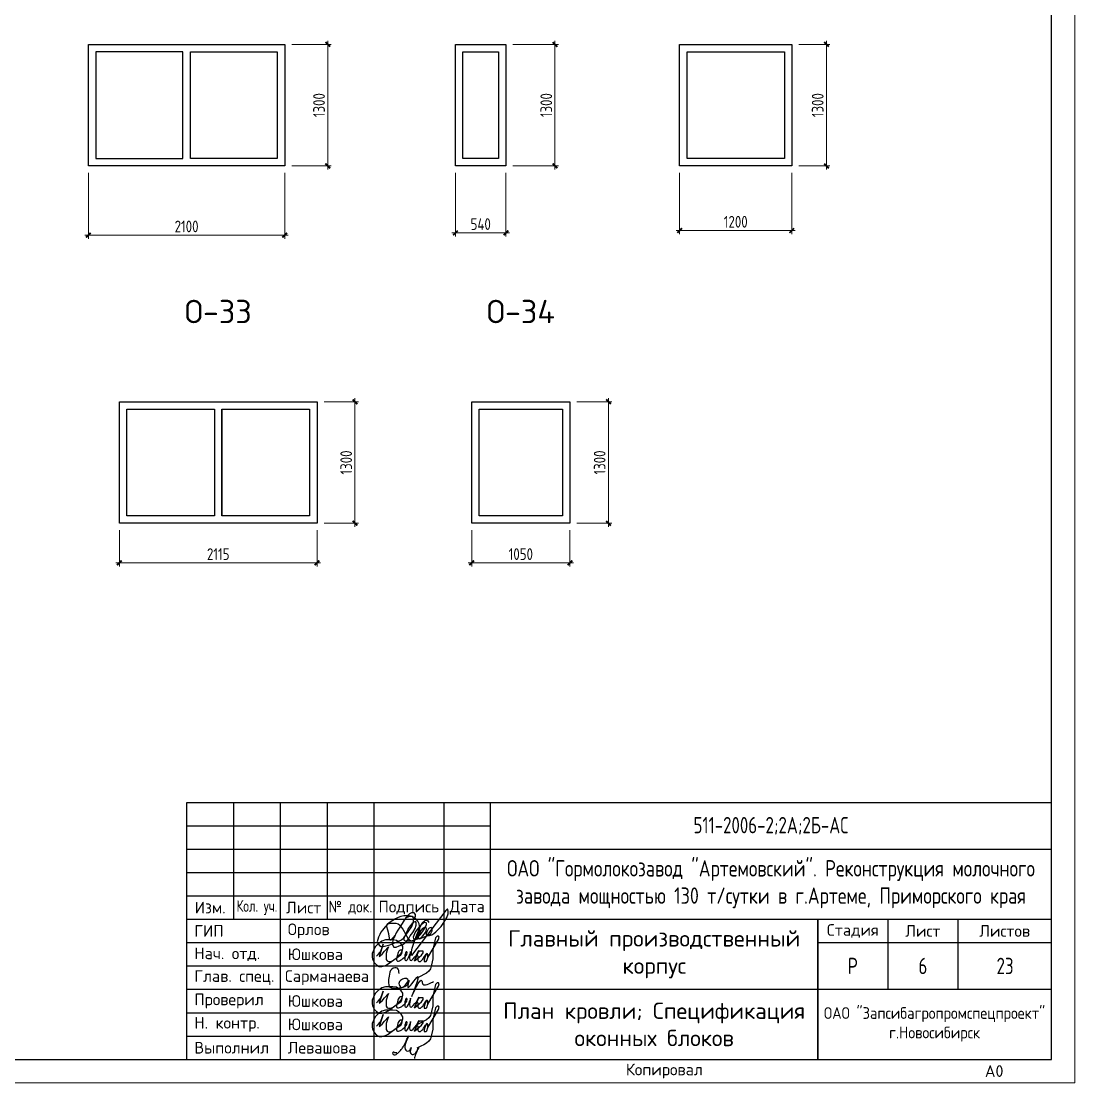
# Model space of a CAD drawing. Extents: x -965262 to 1142518, y -357520 to 71675.
# Drawn here: x -378207 to -355662, y -240088 to -217369 of the extents above; entities that cross this region are included whole.
import ezdxf

# ---------------------------------------------------------------- set-up
doc = ezdxf.new("R2010")
doc.units = 0
doc.header["$LTSCALE"] = 10
doc.layers.get('0').update_dxf_attribs({"linetype": 'CONTINUOUS', "lineweight": 30})
doc.layers.get('Defpoints').update_dxf_attribs({"linetype": 'CONTINUOUS'})
doc.layers.add('Ростверк', color=155, linetype='CONTINUOUS', lineweight=40)
doc.layers.add('светиль', color=40, linetype='CONTINUOUS', lineweight=30)
doc.styles.add('GOST 2.304', font='isocpeur.ttf', dxfattribs={"width": 0.75, "height": 250})
doc.styles.add('ГОСТ 2м', font='isocpeur.ttf', dxfattribs={"width": 0.8, "height": 250})
doc.dimstyles.new('Копия ГОСТ 2м', dxfattribs={"dimtxt": 250, "dimasz": 100, "dimexe": 75, "dimexo": 150, "dimgap": 62.5, "dimtad": 1, "dimdec": 0, "dimlfac": 0.5, "dimtxsty": 'ГОСТ 2м', "dimblk": 'ARCHTICK', "dimcen": 150, "dimdle": 75, "dimclrd": 256, "dimclre": 256, "dimclrt": 256, "dimadec": 0, "dimazin": 0, "dimtfac": 1, "dimtdec": 0, "dimtmove": 0, "dimatfit": 3, "dimldrblk": 'OBLIQUE', "dimfxl": 1, "dimlwd": 15, "dimlwe": 15, "dimarcsym": 0})

# ---------------------------------------------------------------- blocks, each defined once
blk = doc.blocks.new('_ArchTick')
at = {"color": 0, "linetype": 'ByBlock', "lineweight": 0, "const_width": 0.4}
blk.add_lwpolyline([(-0.5, -0.5), (0.5, 0.5)], dxfattribs=at)
blk = doc.blocks.new('*D2563')
at = {"lineweight": 15, "transparency": 16777216}
for p, q in [((-372418, -217865), (-371572, -217865)), ((-371647, -217790), (-371647, -220540)), ((-372418, -220465), (-371572, -220465))]:
    blk.add_line(p, q, dxfattribs=at)
at = {"layer": 'Defpoints', "color": 0, "lineweight": 50, "transparency": 16777216}
for p in [(-372568, -217865), (-372568, -220465), (-371647, -220465)]:
    blk.add_point(p, dxfattribs=at)
at = {"lineweight": 15, "transparency": 16777216, "xscale": 100, "yscale": 100, "zscale": 100}
for p, rotation in [((-371647, -217865), 90), ((-371647, -220465), 270)]:
    blk.add_blockref('_ArchTick', p, dxfattribs=dict(at, rotation=rotation))
at = {"lineweight": 15, "transparency": 16777216, "insert": (-371834, -219165), "char_height": 250, "attachment_point": 5, "rotation": 90, "style": 'ГОСТ 2м'}
blk.add_mtext('1300', dxfattribs=at)
blk = doc.blocks.new('_Oblique')
at = {"color": 0, "linetype": 'ByBlock', "lineweight": -2}
blk.add_line((-0.5, -0.5), (0.5, 0.5), dxfattribs=at)
blk = doc.blocks.new('*D2564')
at = {"lineweight": 15, "transparency": 16777216}
for p, q in [((-376768, -220615), (-376768, -222023)), ((-372568, -220615), (-372568, -222023)), ((-376843, -221948), (-372493, -221948))]:
    blk.add_line(p, q, dxfattribs=at)
at = {"layer": 'Defpoints', "color": 0, "lineweight": 50, "transparency": 16777216}
for p in [(-376768, -220465), (-372568, -220465), (-372568, -221948)]:
    blk.add_point(p, dxfattribs=at)
at = {"lineweight": 15, "transparency": 16777216, "xscale": 100, "yscale": 100, "zscale": 100, "rotation": 180}
blk.add_blockref('_ArchTick', (-376768, -221948), dxfattribs=at)
at = {"lineweight": 15, "transparency": 16777216, "xscale": 100, "yscale": 100, "zscale": 100}
blk.add_blockref('_ArchTick', (-372568, -221948), dxfattribs=at)
at = {"lineweight": 15, "transparency": 16777216, "insert": (-374668, -221761), "char_height": 250, "attachment_point": 5, "style": 'ГОСТ 2м'}
blk.add_mtext('2100', dxfattribs=at)
blk = doc.blocks.new('*D2565')
at = {"lineweight": 15, "transparency": 16777216}
for p, q in [((-367684, -217865), (-366710, -217865)), ((-366785, -217790), (-366785, -220540)), ((-367684, -220465), (-366710, -220465))]:
    blk.add_line(p, q, dxfattribs=at)
at = {"layer": 'Defpoints', "color": 0, "lineweight": 50, "transparency": 16777216}
for p in [(-367834, -217865), (-367834, -220465), (-366785, -220465)]:
    blk.add_point(p, dxfattribs=at)
at = {"lineweight": 15, "transparency": 16777216, "xscale": 100, "yscale": 100, "zscale": 100}
for p, rotation in [((-366785, -217865), 90), ((-366785, -220465), 270)]:
    blk.add_blockref('_ArchTick', p, dxfattribs=dict(at, rotation=rotation))
at = {"lineweight": 15, "transparency": 16777216, "insert": (-366972, -219165), "char_height": 250, "attachment_point": 5, "rotation": 90, "style": 'ГОСТ 2м'}
blk.add_mtext('1300', dxfattribs=at)
blk = doc.blocks.new('*D2566')
at = {"lineweight": 15, "transparency": 16777216}
for p, q in [((-368914, -220615), (-368914, -221973)), ((-367834, -220615), (-367834, -221973)), ((-368989, -221898), (-367759, -221898))]:
    blk.add_line(p, q, dxfattribs=at)
at = {"layer": 'Defpoints', "color": 0, "lineweight": 50, "transparency": 16777216}
for p in [(-368914, -220465), (-367834, -220465), (-367834, -221898)]:
    blk.add_point(p, dxfattribs=at)
at = {"lineweight": 15, "transparency": 16777216, "xscale": 100, "yscale": 100, "zscale": 100, "rotation": 180}
blk.add_blockref('_ArchTick', (-368914, -221898), dxfattribs=at)
at = {"lineweight": 15, "transparency": 16777216, "xscale": 100, "yscale": 100, "zscale": 100}
blk.add_blockref('_ArchTick', (-367834, -221898), dxfattribs=at)
at = {"lineweight": 15, "transparency": 16777216, "insert": (-368374, -221711), "char_height": 250, "attachment_point": 5, "style": 'ГОСТ 2м'}
blk.add_mtext('540', dxfattribs=at)
blk = doc.blocks.new('*D2567')
at = {"lineweight": 15, "transparency": 16777216}
for p, q in [((-361567, -217865), (-360901, -217865)), ((-360976, -217790), (-360976, -220540)), ((-361567, -220465), (-360901, -220465))]:
    blk.add_line(p, q, dxfattribs=at)
at = {"layer": 'Defpoints', "color": 0, "lineweight": 50, "transparency": 16777216}
for p in [(-361717, -217865), (-361717, -220465), (-360976, -220465)]:
    blk.add_point(p, dxfattribs=at)
at = {"lineweight": 15, "transparency": 16777216, "xscale": 100, "yscale": 100, "zscale": 100}
for p, rotation in [((-360976, -217865), 90), ((-360976, -220465), 270)]:
    blk.add_blockref('_ArchTick', p, dxfattribs=dict(at, rotation=rotation))
at = {"lineweight": 15, "transparency": 16777216, "insert": (-361163, -219165), "char_height": 250, "attachment_point": 5, "rotation": 90, "style": 'ГОСТ 2м'}
blk.add_mtext('1300', dxfattribs=at)
blk = doc.blocks.new('*D2568')
at = {"lineweight": 15, "transparency": 16777216}
for p, q in [((-364117, -220615), (-364117, -221923)), ((-361717, -220615), (-361717, -221923)), ((-364192, -221848), (-361642, -221848))]:
    blk.add_line(p, q, dxfattribs=at)
at = {"layer": 'Defpoints', "color": 0, "lineweight": 50, "transparency": 16777216}
for p in [(-364117, -220465), (-361717, -220465), (-361717, -221848)]:
    blk.add_point(p, dxfattribs=at)
at = {"lineweight": 15, "transparency": 16777216, "xscale": 100, "yscale": 100, "zscale": 100, "rotation": 180}
blk.add_blockref('_ArchTick', (-364117, -221848), dxfattribs=at)
at = {"lineweight": 15, "transparency": 16777216, "xscale": 100, "yscale": 100, "zscale": 100}
blk.add_blockref('_ArchTick', (-361717, -221848), dxfattribs=at)
at = {"lineweight": 15, "transparency": 16777216, "insert": (-362917, -221661), "char_height": 250, "attachment_point": 5, "style": 'ГОСТ 2м'}
blk.add_mtext('1200', dxfattribs=at)
blk = doc.blocks.new('*D2573')
at = {"lineweight": 15, "transparency": 16777216}
for p, q in [((-371726, -225513), (-370991, -225513)), ((-371066, -225438), (-371066, -228188)), ((-371726, -228113), (-370991, -228113))]:
    blk.add_line(p, q, dxfattribs=at)
at = {"layer": 'Defpoints', "color": 0, "lineweight": 50, "transparency": 16777216}
for p in [(-371876, -225513), (-371876, -228113), (-371066, -228113)]:
    blk.add_point(p, dxfattribs=at)
at = {"lineweight": 15, "transparency": 16777216, "xscale": 100, "yscale": 100, "zscale": 100}
for p, rotation in [((-371066, -225513), 90), ((-371066, -228113), 270)]:
    blk.add_blockref('_ArchTick', p, dxfattribs=dict(at, rotation=rotation))
at = {"lineweight": 15, "transparency": 16777216, "insert": (-371253, -226813), "char_height": 250, "attachment_point": 5, "rotation": 90, "style": 'ГОСТ 2м'}
blk.add_mtext('1300', dxfattribs=at)
blk = doc.blocks.new('*D2574')
at = {"lineweight": 15, "transparency": 16777216}
for p, q in [((-376106, -228263), (-376106, -229036)), ((-371876, -228263), (-371876, -229036)), ((-376181, -228961), (-371801, -228961))]:
    blk.add_line(p, q, dxfattribs=at)
at = {"layer": 'Defpoints', "color": 0, "lineweight": 50, "transparency": 16777216}
for p in [(-376106, -228113), (-371876, -228113), (-371876, -228961)]:
    blk.add_point(p, dxfattribs=at)
at = {"lineweight": 15, "transparency": 16777216, "xscale": 100, "yscale": 100, "zscale": 100, "rotation": 180}
blk.add_blockref('_ArchTick', (-376106, -228961), dxfattribs=at)
at = {"lineweight": 15, "transparency": 16777216, "xscale": 100, "yscale": 100, "zscale": 100}
blk.add_blockref('_ArchTick', (-371876, -228961), dxfattribs=at)
at = {"lineweight": 15, "transparency": 16777216, "insert": (-373991, -228774), "char_height": 250, "attachment_point": 5, "style": 'ГОСТ 2м'}
blk.add_mtext('2115', dxfattribs=at)
blk = doc.blocks.new('*D2575')
at = {"lineweight": 15, "transparency": 16777216}
for p, q in [((-366316, -225513), (-365566, -225513)), ((-365641, -225438), (-365641, -228188)), ((-366316, -228113), (-365566, -228113))]:
    blk.add_line(p, q, dxfattribs=at)
at = {"layer": 'Defpoints', "color": 0, "lineweight": 50, "transparency": 16777216}
for p in [(-366466, -225513), (-366466, -228113), (-365641, -228113)]:
    blk.add_point(p, dxfattribs=at)
at = {"lineweight": 15, "transparency": 16777216, "xscale": 100, "yscale": 100, "zscale": 100}
for p, rotation in [((-365641, -225513), 90), ((-365641, -228113), 270)]:
    blk.add_blockref('_ArchTick', p, dxfattribs=dict(at, rotation=rotation))
at = {"lineweight": 15, "transparency": 16777216, "insert": (-365829, -226813), "char_height": 250, "attachment_point": 5, "rotation": 90, "style": 'ГОСТ 2м'}
blk.add_mtext('1300', dxfattribs=at)
blk = doc.blocks.new('*D2576')
at = {"lineweight": 15, "transparency": 16777216}
for p, q in [((-368566, -228263), (-368566, -229036)), ((-366466, -228263), (-366466, -229036)), ((-368641, -228961), (-366391, -228961))]:
    blk.add_line(p, q, dxfattribs=at)
at = {"layer": 'Defpoints', "color": 0, "lineweight": 50, "transparency": 16777216}
for p in [(-368566, -228113), (-366466, -228113), (-366466, -228961)]:
    blk.add_point(p, dxfattribs=at)
at = {"lineweight": 15, "transparency": 16777216, "xscale": 100, "yscale": 100, "zscale": 100, "rotation": 180}
blk.add_blockref('_ArchTick', (-368566, -228961), dxfattribs=at)
at = {"lineweight": 15, "transparency": 16777216, "xscale": 100, "yscale": 100, "zscale": 100}
blk.add_blockref('_ArchTick', (-366466, -228961), dxfattribs=at)
at = {"lineweight": 15, "transparency": 16777216, "insert": (-367516, -228774), "char_height": 250, "attachment_point": 5, "style": 'ГОСТ 2м'}
blk.add_mtext('1050', dxfattribs=at)
blk = doc.blocks.new('12314')
at = {"layer": 'светиль', "color": 7, "lineweight": 30}
for p, q in [((-140563.86, -9024.92), (-140564.33, -9025.41)), ((-140553.84, -9025.85), (-140553.48, -9024.93)), ((-140569.69, -9027.65), (-140570.3, -9028.39)), ((-140569.86, -9028.04), (-140569.59, -9027.58)), ((-140568.97, -9027.12), (-140569.69, -9027.65)), ((-140569.59, -9027.58), (-140568.96, -9027.35)), ((-140568.33, -9026.67), (-140568.97, -9027.12)), ((-140568.96, -9027.35), (-140568.18, -9027.35)), ((-140567.57, -9026.24), (-140568.33, -9026.67)), ((-140568.18, -9027.35), (-140567.49, -9027.35)), ((-140566.84, -9025.89), (-140567.57, -9026.24)), ((-140567.49, -9027.35), (-140566.88, -9027.58)), ((-140566.88, -9027.58), (-140566.44, -9027.96)), ((-140566.15, -9025.6), (-140566.84, -9025.89)), ((-140565.84, -9027.49), (-140566.24, -9028.17)), ((-140565.34, -9025.42), (-140566.15, -9025.6)), ((-140565.26, -9026.56), (-140565.84, -9027.49)), ((-140564.57, -9025.42), (-140565.34, -9025.42)), ((-140564.8, -9025.96), (-140565.26, -9026.56)), ((-140563.83, -9025.64), (-140564.97, -9026.08)), ((-140564.33, -9025.41), (-140564.8, -9025.96)), ((-140563.88, -9025.42), (-140564.57, -9025.42)), ((-140563.17, -9025.64), (-140563.88, -9025.42)), ((-140563.03, -9025.64), (-140563.83, -9025.64)), ((-140563.14, -9027.49), (-140563.64, -9028.1)), ((-140563.2, -9028.3), (-140562.73, -9027.06)), ((-140562.54, -9025.9), (-140563.17, -9025.64)), ((-140562.64, -9027.1), (-140563.14, -9027.49)), ((-140562.73, -9026.18), (-140563.03, -9025.64)), ((-140562.73, -9027.06), (-140562.73, -9026.18)), ((-140562.21, -9026.96), (-140562.64, -9027.1)), ((-140561.96, -9026.39), (-140562.54, -9025.9)), ((-140562.48, -9026.16), (-140562.25, -9025.58)), ((-140562.25, -9025.58), (-140562.25, -9025.09)), ((-140562.06, -9027.2), (-140562.21, -9026.96)), ((-140562.06, -9027.96), (-140562.06, -9027.2)), ((-140561.57, -9026.86), (-140561.96, -9026.39)), ((-140561.27, -9027.61), (-140561.57, -9026.86)), ((-140561.11, -9028.6), (-140561.27, -9027.61)), ((-140561.23, -9029), (-140560.44, -9027.33)), ((-140560.4, -9027.57), (-140560.77, -9027.9)), ((-140560.44, -9027.33), (-140559.85, -9026.75)), ((-140560.04, -9027.3), (-140560.4, -9027.57)), ((-140559.71, -9027.2), (-140560.04, -9027.3)), ((-140559.85, -9026.75), (-140559.52, -9026.57)), ((-140559.42, -9027.27), (-140559.71, -9027.2)), ((-140559.56, -9028.37), (-140559.27, -9027.77)), ((-140559.52, -9026.57), (-140559.22, -9026.57)), ((-140559.27, -9027.42), (-140559.42, -9027.27)), ((-140559.27, -9027.77), (-140559.27, -9027.42)), ((-140559.22, -9026.57), (-140558.92, -9026.81)), ((-140558.92, -9026.81), (-140558.69, -9027.25)), ((-140555.38, -9028.26), (-140554.82, -9027.5)), ((-140554.82, -9027.5), (-140554.34, -9026.8)), ((-140554.34, -9026.8), (-140553.84, -9025.85)), ((-140571.77, -9030.41), (-140572.17, -9031.14)), ((-140571.46, -9029.82), (-140571.77, -9030.41)), ((-140571.04, -9029.28), (-140571.46, -9029.82)), ((-140570.3, -9028.39), (-140571.04, -9029.28)), ((-140569.86, -9028.4), (-140569.86, -9028.04)), ((-140569.59, -9029.26), (-140569.86, -9028.4)), ((-140569.36, -9030.25), (-140569.59, -9029.26)), ((-140569.1, -9031.98), (-140569.36, -9030.25)), ((-140567.67, -9030.62), (-140568.83, -9031.98)), ((-140567.41, -9029.95), (-140567.85, -9031.02)), ((-140566.92, -9029.25), (-140567.41, -9029.95)), ((-140566.24, -9028.17), (-140566.92, -9029.25)), ((-140566.44, -9027.96), (-140566.02, -9028.46)), ((-140566.02, -9028.46), (-140565.66, -9029.03)), ((-140565.66, -9029.03), (-140565.26, -9029.64)), ((-140565.39, -9031.3), (-140564.18, -9029.72)), ((-140565.26, -9029.64), (-140564.95, -9030.14)), ((-140564.92, -9030.46), (-140565.1, -9030.81)), ((-140564.95, -9030.14), (-140564.67, -9030.77)), ((-140564.7, -9029.97), (-140564.92, -9030.46)), ((-140564.4, -9029.32), (-140564.7, -9029.97)), ((-140564.16, -9028.81), (-140564.4, -9029.32)), ((-140564.18, -9029.72), (-140563.2, -9028.3)), ((-140563.64, -9028.1), (-140564.16, -9028.81)), ((-140563.69, -9030.8), (-140562.97, -9029.89)), ((-140562.97, -9029.89), (-140562.35, -9028.81)), ((-140562.72, -9030.69), (-140562.83, -9031.1)), ((-140562.54, -9030.28), (-140562.72, -9030.69)), ((-140562.3, -9029.77), (-140562.54, -9030.28)), ((-140562.35, -9028.81), (-140562.06, -9027.96)), ((-140561.87, -9029.18), (-140562.3, -9029.77)), ((-140562.02, -9030.97), (-140561.23, -9029)), ((-140561.96, -9031.29), (-140561.61, -9030.7)), ((-140561.91, -9031.51), (-140560.99, -9030.54)), ((-140560.77, -9027.9), (-140561.87, -9029.18)), ((-140561.61, -9030.7), (-140561.33, -9030.12)), ((-140561.38, -9030.53), (-140561.5, -9030.94)), ((-140561.09, -9029.88), (-140561.38, -9030.53)), ((-140561.33, -9030.12), (-140561.11, -9029.29)), ((-140561.11, -9029.29), (-140561.11, -9028.6)), ((-140560.71, -9029.29), (-140561.09, -9029.88)), ((-140560.99, -9030.54), (-140560.36, -9029.73)), ((-140560.32, -9028.83), (-140560.71, -9029.29)), ((-140560.36, -9029.73), (-140559.94, -9029.04)), ((-140560.36, -9030.89), (-140559.8, -9030.21)), ((-140559.82, -9028.54), (-140560.32, -9028.83)), ((-140559.94, -9029.04), (-140559.56, -9028.37)), ((-140559.91, -9031.09), (-140558.85, -9030.69)), ((-140559.41, -9028.54), (-140559.82, -9028.54)), ((-140559.8, -9030.21), (-140559.41, -9029.59)), ((-140559.25, -9028.91), (-140559.41, -9028.54)), ((-140559.41, -9029.59), (-140559.25, -9028.91)), ((-140559.16, -9029.68), (-140559.34, -9030.17)), ((-140559.34, -9030.17), (-140559.34, -9030.53)), ((-140559.34, -9030.53), (-140559.22, -9030.72)), ((-140558.8, -9029.03), (-140559.16, -9029.68)), ((-140558.85, -9030.69), (-140558.16, -9030.16)), ((-140558.54, -9028.69), (-140558.8, -9029.03)), ((-140558.03, -9028.57), (-140558.54, -9028.69)), ((-140558.47, -9030.72), (-140557.84, -9030.53)), ((-140558.16, -9030.16), (-140557.76, -9029.45)), ((-140557.76, -9028.86), (-140558.03, -9028.57)), ((-140557.84, -9030.53), (-140557.36, -9030.17)), ((-140557.76, -9029.45), (-140557.76, -9028.86)), ((-140557.36, -9030.17), (-140556.76, -9029.71)), ((-140556.76, -9029.71), (-140555.38, -9028.26)), ((-140572.3, -9031.79), (-140572.49, -9032.37)), ((-140572.49, -9032.37), (-140572.25, -9032.93)), ((-140572.17, -9031.14), (-140572.3, -9031.79)), ((-140572.25, -9032.93), (-140571.86, -9033.33)), ((-140571.86, -9033.33), (-140571.43, -9033.6)), ((-140570.92, -9033.6), (-140569.07, -9033.19)), ((-140568.83, -9031.98), (-140569.1, -9031.98)), ((-140569.07, -9033.19), (-140567.78, -9032.69)), ((-140568.11, -9031.44), (-140568.36, -9032.46)), ((-140568.36, -9032.46), (-140568.36, -9033.22)), ((-140568.36, -9033.22), (-140568, -9033.8)), ((-140567.85, -9031.02), (-140568.11, -9031.44)), ((-140567.78, -9032.69), (-140566.97, -9032.3)), ((-140567.37, -9033.8), (-140566.58, -9033.5)), ((-140566.97, -9032.3), (-140566.01, -9031.84)), ((-140566.58, -9033.5), (-140565.62, -9033.07)), ((-140566.01, -9031.84), (-140565.39, -9031.3)), ((-140565.62, -9033.07), (-140564.69, -9032.4)), ((-140565.22, -9031.17), (-140565.31, -9031.55)), ((-140565.31, -9031.55), (-140565.31, -9031.83)), ((-140565.31, -9031.83), (-140565.15, -9032.01)), ((-140565.07, -9030.79), (-140565.22, -9031.17)), ((-140565.15, -9032.01), (-140564.95, -9032.09)), ((-140564.95, -9032.09), (-140564.71, -9032.09)), ((-140564.71, -9032.09), (-140564.33, -9032.09)), ((-140564.69, -9032.4), (-140564.05, -9031.53)), ((-140564.67, -9030.77), (-140564.3, -9031.38)), ((-140564.34, -9032.1), (-140563.17, -9032.1)), ((-140564.3, -9031.38), (-140563.85, -9031.91)), ((-140564.05, -9031.53), (-140563.69, -9030.8)), ((-140563.85, -9031.91), (-140563.29, -9032.14)), ((-140563.29, -9032.14), (-140562.79, -9032.14)), ((-140563.17, -9032.1), (-140562.57, -9031.83)), ((-140563.1, -9034.11), (-140562.85, -9033.28)), ((-140562.85, -9033.28), (-140562.02, -9030.97)), ((-140562.83, -9031.1), (-140562.75, -9031.5)), ((-140562.79, -9032.14), (-140562.24, -9031.69)), ((-140562.75, -9031.5), (-140562.62, -9031.65)), ((-140562.62, -9031.65), (-140562.35, -9031.73)), ((-140562.57, -9031.83), (-140561.91, -9031.51)), ((-140562.35, -9031.73), (-140560.91, -9031.44)), ((-140562.24, -9031.69), (-140561.96, -9031.29)), ((-140561.5, -9030.94), (-140561.5, -9031.27)), ((-140561.5, -9031.27), (-140561.38, -9031.45)), ((-140561.38, -9031.45), (-140561.1, -9031.55)), ((-140561.1, -9031.55), (-140559.91, -9031.09)), ((-140560.91, -9031.44), (-140560.36, -9030.89)), ((-140559.22, -9030.72), (-140558.47, -9030.72)), ((-140571.43, -9033.6), (-140570.92, -9033.6)), ((-140568, -9033.8), (-140567.37, -9033.8)), ((-140563.33, -9035.09), (-140563.1, -9034.11)), ((-140563.33, -9036.08), (-140563.33, -9035.09))]:
    blk.add_line(p, q, dxfattribs=at)
at = {"layer": 'светиль', "color": 7}
for p, q in [((-140563.31, -9024.63), (-140563.86, -9024.92)), ((-140554.16, -9024.02), (-140563.33, -9036.08)), ((-140562.63, -9024.63), (-140563.31, -9024.63)), ((-140562.25, -9025.09), (-140562.63, -9024.63)), ((-140553.68, -9023.57), (-140554.16, -9024.02)), ((-140553.48, -9024.17), (-140553.68, -9023.57)), ((-140553.48, -9024.93), (-140553.48, -9024.17))]:
    blk.add_line(p, q, dxfattribs=at)
blk = doc.blocks.new('12345')
at = {"layer": 'светиль', "color": 7, "lineweight": 30}
for p, q in [((-140571.46, -9039.22), (-140572.41, -9039.94)), ((-140570.49, -9038.9), (-140571.46, -9039.22)), ((-140569.42, -9038.9), (-140570.49, -9038.9)), ((-140568.52, -9038.9), (-140569.42, -9038.9)), ((-140567.56, -9039.05), (-140568.52, -9038.9)), ((-140566.95, -9039.39), (-140567.56, -9039.05)), ((-140559.1, -9043.56), (-140556.32, -9038.73)), ((-140557.25, -9039.09), (-140557.41, -9039.95)), ((-140557.05, -9038.33), (-140557.25, -9039.09)), ((-140556.66, -9037.86), (-140557.05, -9038.33)), ((-140556.33, -9037.86), (-140556.66, -9037.86)), ((-140556.11, -9038.15), (-140556.33, -9037.86)), ((-140556.32, -9038.73), (-140556.11, -9038.15)), ((-140573.7, -9041.68), (-140574.05, -9042.49)), ((-140573.2, -9040.71), (-140573.7, -9041.68)), ((-140572.41, -9039.94), (-140573.2, -9040.71)), ((-140571.06, -9040.06), (-140572.14, -9043.29)), ((-140571.87, -9042.12), (-140571.63, -9041.61)), ((-140571.63, -9041.61), (-140571.43, -9041.18)), ((-140571.43, -9041.18), (-140571.06, -9040.06)), ((-140571.35, -9042.66), (-140570.71, -9041.9)), ((-140570.71, -9041.9), (-140569.64, -9040.72)), ((-140570.11, -9041.93), (-140570.33, -9042.48)), ((-140569.89, -9041.38), (-140570.11, -9041.93)), ((-140569.64, -9040.72), (-140569.89, -9041.38)), ((-140566.92, -9041.93), (-140567.05, -9042.26)), ((-140566.31, -9039.99), (-140566.95, -9039.39)), ((-140566.72, -9041.73), (-140566.92, -9041.93)), ((-140566.51, -9041.6), (-140566.72, -9041.73)), ((-140566.18, -9041.6), (-140566.51, -9041.6)), ((-140566.38, -9042.48), (-140566.02, -9041.8)), ((-140565.87, -9040.67), (-140566.31, -9039.99)), ((-140566.02, -9041.8), (-140566.18, -9041.6)), ((-140566.02, -9041.8), (-140565.87, -9041.2)), ((-140565.98, -9042.1), (-140566.02, -9041.8)), ((-140565.87, -9041.2), (-140565.87, -9040.67)), ((-140563.75, -9042), (-140563.95, -9043.15)), ((-140563.75, -9042.33), (-140563.75, -9042)), ((-140561.55, -9041.69), (-140562.73, -9044.51)), ((-140561.9, -9042.38), (-140561.55, -9041.69)), ((-140561.37, -9041.9), (-140561.9, -9042.38)), ((-140560.81, -9041.9), (-140561.37, -9041.9)), ((-140560.38, -9041.9), (-140560.81, -9041.9)), ((-140560.38, -9042.31), (-140560.38, -9041.9)), ((-140557.41, -9039.95), (-140557.85, -9041.53)), ((-140557.85, -9041.53), (-140557.85, -9042.71)), ((-140574.05, -9042.49), (-140574.05, -9043.41)), ((-140574.05, -9043.41), (-140573.91, -9044.04)), ((-140573.91, -9044.04), (-140573.52, -9044.92)), ((-140573.52, -9044.92), (-140572.91, -9045.57)), ((-140572.84, -9043.22), (-140572.42, -9042.74)), ((-140572.42, -9042.74), (-140571.87, -9042.12)), ((-140572.14, -9043.29), (-140571.35, -9042.66)), ((-140570.33, -9042.48), (-140570.33, -9043.11)), ((-140570.33, -9043.11), (-140570.33, -9043.58)), ((-140570.33, -9043.58), (-140570.25, -9044.1)), ((-140570.25, -9044.1), (-140570.05, -9044.52)), ((-140570.05, -9044.52), (-140569.67, -9044.68)), ((-140569.75, -9045.31), (-140567.32, -9043.57)), ((-140569.67, -9044.68), (-140569.13, -9044.68)), ((-140569.13, -9044.68), (-140568.64, -9044.49)), ((-140568.64, -9044.49), (-140568.32, -9044.29)), ((-140568.32, -9044.29), (-140567.84, -9043.94)), ((-140567.84, -9043.94), (-140567.32, -9043.57)), ((-140567.38, -9043.27), (-140567.53, -9043.89)), ((-140567.53, -9043.89), (-140567.53, -9044.17)), ((-140567.53, -9044.17), (-140567.42, -9044.42)), ((-140567.42, -9044.42), (-140567.23, -9044.58)), ((-140567.29, -9042.94), (-140567.38, -9043.27)), ((-140567.32, -9043.57), (-140566.41, -9042.91)), ((-140567.32, -9043.57), (-140566.86, -9043.05)), ((-140567.17, -9042.51), (-140567.29, -9042.94)), ((-140567.23, -9044.58), (-140566.96, -9044.58)), ((-140567.05, -9042.26), (-140567.17, -9042.51)), ((-140566.96, -9044.58), (-140566.73, -9044.48)), ((-140566.86, -9043.05), (-140566.38, -9042.48)), ((-140566.73, -9044.48), (-140566.43, -9044.34)), ((-140566.43, -9044.34), (-140566.14, -9044.15)), ((-140566.41, -9042.91), (-140566.06, -9042.48)), ((-140566.14, -9044.15), (-140565.86, -9043.89)), ((-140566.06, -9042.48), (-140565.98, -9042.1)), ((-140565.86, -9043.89), (-140565.21, -9043.37)), ((-140565.22, -9042.67), (-140565.29, -9042.92)), ((-140565.29, -9042.92), (-140565.29, -9043.17)), ((-140565.29, -9043.17), (-140565.29, -9043.66)), ((-140565.29, -9043.66), (-140565.29, -9044.11)), ((-140565.29, -9044.11), (-140565.2, -9044.32)), ((-140565.1, -9042.35), (-140565.22, -9042.67)), ((-140565.21, -9043.37), (-140564.8, -9042.76)), ((-140565.2, -9044.32), (-140565.05, -9044.41)), ((-140564.94, -9042.08), (-140565.1, -9042.35)), ((-140565.05, -9044.41), (-140564.85, -9044.41)), ((-140564.75, -9042.08), (-140564.94, -9042.08)), ((-140564.85, -9044.41), (-140564.57, -9044.09)), ((-140564.8, -9042.76), (-140564.66, -9042.25)), ((-140564.66, -9042.25), (-140564.75, -9042.08)), ((-140564.57, -9044.09), (-140564.35, -9043.62)), ((-140564.35, -9043.62), (-140564.05, -9042.98)), ((-140564.05, -9042.98), (-140563.75, -9042.33)), ((-140563.95, -9043.15), (-140564.01, -9043.51)), ((-140564.01, -9043.51), (-140564.01, -9043.77)), ((-140564.01, -9043.77), (-140563.92, -9044.1)), ((-140563.92, -9044.1), (-140563.85, -9044.29)), ((-140563.85, -9044.29), (-140563.62, -9044.36)), ((-140563.62, -9044.36), (-140563.42, -9044.29)), ((-140563.42, -9044.29), (-140563.06, -9043.97)), ((-140563.06, -9043.97), (-140562.6, -9043.43)), ((-140562.73, -9044.51), (-140562.09, -9043)), ((-140562.73, -9044.51), (-140561.47, -9043.46)), ((-140562.6, -9043.43), (-140562.21, -9042.97)), ((-140562.21, -9042.97), (-140561.9, -9042.38)), ((-140562.09, -9043), (-140561.94, -9043.08)), ((-140561.94, -9043.08), (-140561.85, -9043.24)), ((-140561.85, -9043.24), (-140561.85, -9043.58)), ((-140561.85, -9043.58), (-140561.85, -9043.8)), ((-140561.85, -9043.8), (-140561.85, -9044.05)), ((-140561.85, -9044.05), (-140561.85, -9044.26)), ((-140561.85, -9044.26), (-140561.75, -9044.47)), ((-140561.75, -9044.47), (-140561.57, -9044.62)), ((-140561.57, -9044.62), (-140561.32, -9044.62)), ((-140561.47, -9043.46), (-140560.81, -9042.92)), ((-140561.32, -9044.62), (-140561.15, -9044.62)), ((-140561.15, -9044.62), (-140560.72, -9044.27)), ((-140560.81, -9042.92), (-140560.38, -9042.31)), ((-140560.72, -9044.27), (-140560.47, -9044.07)), ((-140560.47, -9044.07), (-140560.28, -9043.75)), ((-140560.28, -9043.75), (-140560.03, -9043.35)), ((-140559.84, -9043.32), (-140560.12, -9044.18)), ((-140560.12, -9044.18), (-140560.12, -9044.67)), ((-140560.12, -9044.67), (-140559.6, -9044.67)), ((-140560.03, -9043.35), (-140559.75, -9042.98)), ((-140559.54, -9042.71), (-140559.84, -9043.32)), ((-140559.75, -9042.98), (-140559.55, -9042.72)), ((-140559.6, -9044.67), (-140559.43, -9044.42)), ((-140559.3, -9042.49), (-140559.57, -9042.67)), ((-140559.43, -9044.42), (-140559.1, -9043.58)), ((-140559.1, -9042.75), (-140559.3, -9042.49)), ((-140559.1, -9043.58), (-140559.1, -9042.75)), ((-140557.85, -9043.98), (-140558.12, -9045.55)), ((-140557.85, -9042.71), (-140557.85, -9043.98)), ((-140572.91, -9045.57), (-140572.18, -9045.96)), ((-140572.18, -9045.96), (-140571.44, -9045.96)), ((-140571.44, -9045.96), (-140570.48, -9045.69)), ((-140570.48, -9045.69), (-140569.75, -9045.31)), ((-140558.91, -9047.24), (-140559.54, -9047.77)), ((-140558.46, -9046.62), (-140558.91, -9047.24)), ((-140558.12, -9045.55), (-140558.46, -9046.62)), ((-140561.01, -9048.54), (-140562.09, -9049.1)), ((-140560.24, -9048.16), (-140561.01, -9048.54)), ((-140559.54, -9047.77), (-140560.24, -9048.16))]:
    blk.add_line(p, q, dxfattribs=at)

msp = doc.modelspace()

# ---------------------------------------------------------------- linework, layer by layer
for p, q in [((-374070.9, -225673.1, 9801.8), (-374070.9, -227953.1, 9801.8)), ((-373910.9, -225673.1, 9801.8), (-373910.9, -227953.1, 9801.8)), ((-374662.4, -234087.8, -3259.8), (-356162.4, -234087.8, -3259.8)), ((-374662.4, -239587.8, -3259.8), (-374662.4, -234087.8, -3259.8)), ((-373662.4, -234087.8, -3259.8), (-373662.4, -236587.8, -3259.8)), ((-372662.4, -234087.8, -3259.8), (-372662.4, -239587.8, -3259.8)), ((-371662.4, -234087.8, -3259.8), (-371662.4, -236587.8, -3259.8)), ((-370662.4, -234087.8, -3259.8), (-370662.4, -239587.8, -3259.8)), ((-369162.4, -234087.8, -3259.8), (-369162.4, -239587.8, -3259.8)), ((-368162.4, -239587.8, -3259.8), (-368162.4, -234088.8, -3259.8)), ((-368162.4, -235087.8, -3259.8), (-356162.4, -235087.8, -3259.8)), ((-374662.4, -236087.8, -3259.8), (-368162.4, -236087.8, -3259.8)), ((-374662.4, -236587.8, -3259.8), (-356162.4, -236587.8, -3259.8)), ((-361162.4, -239587.8, -3259.8), (-361162.4, -236587.8, -3259.8)), ((-361162.4, -236587.8, -3259.8), (-361162.4, -239587.8, -3259.8)), ((-359662.4, -236587.8, -3259.8), (-359662.4, -238087.8, -3259.8)), ((-358162.4, -236587.8, -3259.8), (-358162.4, -238087.8, -3259.8)), ((-361162.4, -237087.8, -3259.8), (-356162.4, -237087.8, -3259.8)), ((-368162.4, -238087.8, -3259.8), (-356162.4, -238087.8, -3259.8))]:
    msp.add_line(p, q)
at = {"ltscale": 100}
for p, q in [((-356162.4, -239587.8, -3259.8), (-356162.4, -234087.8, -3259.8)), ((-374662.4, -239587.8, -3259.8), (-356162.4, -239587.8, -3259.8))]:
    msp.add_line(p, q, dxfattribs=at)
at = {"lineweight": 25}
for p, q in [((-374662.4, -234587.8, -3259.8), (-368162.4, -234587.8, -3259.8)), ((-374662.4, -235087.8, -3259.8), (-368162.4, -235087.8, -3259.8)), ((-374662.4, -235587.8, -3259.8), (-368162.4, -235587.8, -3259.8)), ((-374662.4, -237087.8, -3259.8), (-368162.4, -237087.8, -3259.8)), ((-374662.4, -237587.8, -3259.8), (-368162.4, -237587.8, -3259.8)), ((-374662.4, -238087.8, -3259.8), (-368162.4, -238087.8, -3259.8)), ((-374662.4, -238587.8, -3259.8), (-368162.4, -238587.8, -3259.8)), ((-374662.4, -239087.8, -3259.8), (-368162.4, -239087.8, -3259.8))]:
    msp.add_line(p, q, dxfattribs=at)
at = {"lineweight": 15, "elevation": -3259.8}
msp.add_lwpolyline([(-355662.4, -240087.8), (-355662.4, -155987.8), (-474562.4, -155987.8), (-474562.4, -240087.8)], close=True, dxfattribs=at)
for points, elevation in [([(-356162.4, -239587.8), (-356162.4, -156487.8), (-472562.4, -156487.8), (-472562.4, -239587.8)], -3259.8), ([(-376767.9, -217864.5), (-372567.9, -217864.5), (-372567.9, -220464.5), (-376767.9, -220464.5)], 9801.8), ([(-368913.5, -217864.5), (-367833.5, -217864.5), (-367833.5, -220464.5), (-368913.5, -220464.5)], 9801.8), ([(-364117, -217864.5), (-361717, -217864.5), (-361717, -220464.5), (-364117, -220464.5)], 9801.8), ([(-374747.9, -218024.5), (-376607.9, -218024.5), (-376607.9, -220304.5), (-374747.9, -220304.5)], 9801.8), ([(-374587.9, -218024.5), (-372727.9, -218024.5), (-372727.9, -220304.5), (-374587.9, -220304.5)], 9801.8), ([(-368753.5, -218024.5), (-367993.5, -218024.5), (-367993.5, -220304.5), (-368753.5, -220304.5)], 9801.8), ([(-363957, -218024.5), (-361877, -218024.5), (-361877, -220304.5), (-363957, -220304.5)], 9801.8), ([(-376105.9, -225513.1), (-371875.9, -225513.1), (-371875.9, -228113.1), (-376105.9, -228113.1)], 9801.8), ([(-368566, -225513.1), (-366466, -225513.1), (-366466, -228113.1), (-368566, -228113.1)], 9801.8), ([(-375945.9, -225673.1), (-374070.9, -225673.1), (-374070.9, -227953.1), (-375945.9, -227953.1)], 9801.8), ([(-373910.9, -225673.1), (-372035.9, -225673.1), (-372035.9, -227953.1), (-373910.9, -227953.1)], 9801.8), ([(-368406, -225673.1), (-366626, -225673.1), (-366626, -227953.1), (-368406, -227953.1)], 9801.8)]:
    msp.add_lwpolyline(points, close=True, dxfattribs=dict(elevation=elevation))
at = {"layer": 'Ростверк', "color": 0, "linetype": 'ByBlock', "lineweight": 30}
msp.add_spline([(-370122.8, -237752.1, -3259.8), (-370154.3, -237635.3, -3259.8), (-370276.7, -237654.6, -3259.8), (-370335.3, -237806.9, -3259.8), (-370316.1, -238040.9, -3259.8), (-370153.7, -238060, -3259.8), (-370031.2, -238040.6, -3259.8), (-369927.9, -237952.9, -3259.8), (-369934.2, -237877.7, -3259.8), (-370090.8, -237896.7, -3259.8), (-370121.4, -237989.5, -3259.8), (-370063.8, -238045.7, -3259.8), (-369910, -237892.2, -3259.8), (-369937.4, -238045.1, -3259.8), (-369723.4, -237816.3, -3259.8), (-369850.4, -238238.1, -3259.8), (-369630.7, -237903.9, -3259.8), (-369611.1, -237977.3, -3259.8), (-369484.6, -237968.7, -3259.8), (-369383, -237919, -3259.8)], degree=3, dxfattribs=at)
msp.add_open_spline([(-370169.1, -239450.1, -3259.8), (-370205.4, -239452.6, -3259.8), (-370230.3, -239431, -3259.8), (-370241.3, -239433.9, -3259.8), (-370261.9, -239442.8, -3259.8), (-370257.9, -239475.5, -3259.8), (-370237.9, -239486.7, -3259.8), (-370218.9, -239488.7, -3259.8), (-370181.8, -239485.4, -3259.8), (-370121.8, -239430.4, -3259.8), (-370062.2, -239364.7, -3259.8), (-370017.8, -239292.1, -3259.8), (-369982.9, -239221.9, -3259.8), (-369957.8, -239165.8, -3259.8), (-369898.8, -239035.9, -3259.8), (-369962.6, -239191.3, -3259.8), (-369985.6, -239245.5, -3259.8), (-369997, -239311.3, -3259.8), (-370000.5, -239362.8, -3259.8), (-369963.5, -239407.1, -3259.8), (-369895.6, -239419.7, -3259.8), (-369833, -239278, -3259.8), (-369892.7, -239407.4, -3259.8), (-369877, -239462.1, -3259.8), (-369839.2, -239483.5, -3259.8), (-369776.7, -239477.4, -3259.8), (-369748.5, -239420.8, -3259.8), (-369686.5, -239301.7, -3259.8), (-369742.4, -239425.5, -3259.8), (-369769.6, -239474.9, -3259.8), (-369784.3, -239525.5, -3259.8), (-369789.4, -239554.6, -3259.8), (-369791.3, -239567.1, -3259.8)], degree=3, knots=[0, 0, 0, 0, 0.2975043, 0.4847258, 0.5987692, 0.7870476, 0.9695013, 1.2103337, 1.4671083, 1.8349259, 2.4022139, 2.7963302, 3.1188042, 3.534012, 3.9245364, 4.4236833, 4.9141554, 5.0766289, 5.4058204, 5.6497994, 5.873359, 6.3431706, 6.7835022, 7.020827, 7.2049808, 7.3798762, 7.8935679, 8.2160122, 8.6797881, 8.9661728, 9.2392427, 9.4249658, 9.4249658, 9.4249658, 9.4249658], dxfattribs=at)

# ---------------------------------------------------------------- block references
at = {"layer": 'светиль', "xscale": 80, "yscale": 80, "zscale": 80}
for name, p in [('12314', (10875208.6, 485519.3, -3259.8)), ('12345', (10875225.7, 486080, -3259.8)), ('12345', (10875225.7, 485080, -3259.8)), ('12345', (10875225.7, 484580, -3259.8))]:
    msp.add_blockref(name, p, dxfattribs=at)

# ---------------------------------------------------------------- texts
at = {"char_height": 500, "width": 40500, "attachment_point": 5, "style": 'GOST 2.304'}
for s, insert in [('{\\W1;О-33}', (-373990.9, -223582, 9801.8)), ('{\\W1;О-34}', (-367516, -223582, 9801.8))]:
    msp.add_mtext(s, dxfattribs=dict(at, insert=insert))
at = {"color": 0, "insert": (-362162.4, -234587.8, -3259.8), "char_height": 350, "attachment_point": 5, "style": 'GOST 2.304'}
msp.add_mtext_dynamic_manual_height_columns('511-2006-2;2А;2Б-АС', width=12000, gutter_width=1500, heights=[0], dxfattribs=at)
at = {"ltscale": 10, "attachment_point": 5, "style": 'GOST 2.304'}
for s, insert, char_height, width in [('{\\W0.8;ОАО "Гормолокозавод "Артемовский". Реконструкция молочного завода мощностью 130 т/сутки в г.Артеме, Приморского края\\W1; }', (-362162.4, -235837.8, -3259.8), 350, 12000), ('{\\W1;Главный производственный корпус}', (-364662.4, -237337.8, -3259.8), 350, 7000), ('{\\W1;План кровли; Спецификация оконных блоков}', (-364662.4, -238837.8, -3259.8), 350, 7000), ('{\\W0.9;ОАО "Запсибагропромспецпроект"\\Pг.Новосибирск}', (-358662.4, -238837.8, -3259.8), 250, 5000)]:
    msp.add_mtext(s, dxfattribs=dict(at, insert=insert, char_height=char_height, width=width))
at = {"style": 'GOST 2.304'}
for s, width, insert, char_height, attachment_point in [('{\\W1;Изм.}', 1000, (-374162.4, -236337.8, -3259.8), 250, 5), ('Кол. уч.', 1000, (-373162.4, -236337.8, -3259.8), 250, 5), ('{\\W1;Лист}', 1000, (-372162.4, -236337.8, -3259.8), 250, 5), ('{\\W0.85;№ док.}', 1000, (-371162.4, -236337.8, -3259.8), 250, 5), ('{\\W1;Подпись}', 1500, (-369912.4, -236337.8, -3259.8), 250, 5), ('{\\W1;Дата}', 1000, (-368662.4, -236337.8, -3259.8), 250, 5), ('{\\W1; ГИП}', 2000, (-374662.4, -236837.8, -3259.8), 250, 4), ('{\\W1; Орлов}', 2000, (-372662.4, -236837.8, -3259.8), 250, 4), ('{\\W1;Стадия}', 1500, (-360412.4, -236837.8, -3259.8), 250, 5), ('{\\W1;Лист}', 1500, (-358912.4, -236837.8, -3259.8), 250, 5), ('{\\W1;Листов}', 2000, (-357162.4, -236837.8, -3259.8), 250, 5), ('{\\W1; Нач. отд.}', 2000, (-374662.4, -237337.8, -3259.8), 250, 4), ('{\\W1; Юшкова}', 2000, (-372662.4, -237337.8, -3259.8), 250, 4), ('Р', 1500, (-360412.4, -237587.8, -3259.8), 350, 5), ('{\\W1; Глав. спец.}', 2000, (-374662.4, -237837.8, -3259.8), 250, 4), ('{\\W1;Сарманаева}', 2000, (-371662.4, -237837.8, -3259.8), 250, 5), ('{\\W1; Проверил}', 2000, (-374662.4, -238337.8, -3259.8), 250, 4), ('{\\W1; Юшкова}', 2000, (-372662.4, -238337.8, -3259.8), 250, 4), ('{\\W1; Н. контр.}', 2000, (-374662.4, -238837.8, -3259.8), 250, 4), ('{\\W1; Юшкова}', 2000, (-372662.4, -238837.8, -3259.8), 250, 4), ('{\\W1; Выполнил}', 2000, (-374662.4, -239337.8, -3259.8), 250, 4), ('{\\W1; Левашова}', 2000, (-372662.4, -239337.8, -3259.8), 250, 4), ('{\\W1; Копировал}', 2000, (-365427.5, -239837.8, -3259.8), 250, 4), ('{\\W1;A0}', 2000, (-357584.6, -239837.8, -3259.8), 250, 4)]:
    msp.add_mtext_dynamic_manual_height_columns(s, width=width, gutter_width=1500, heights=[0], dxfattribs=dict(at, insert=insert, char_height=char_height, attachment_point=attachment_point))
at = {"color": 1, "char_height": 350, "attachment_point": 5, "style": 'GOST 2.304'}
for s, insert in [('{\\C256;6}', (-358912.4, -237587.8, -3259.8)), ('{\\C256;23}', (-357153.4, -237587.8, -3259.8))]:
    msp.add_mtext_dynamic_manual_height_columns(s, width=1500, gutter_width=1500, heights=[0], dxfattribs=dict(at, insert=insert))

# ---------------------------------------------------------------- dimensions: what is measured, and where the dimension line sits
at = {"lineweight": 15}
for base, p1, p2, picture, middle in [((-371646.6, -220464.5, 9801.8), (-372567.9, -217864.5, 9801.8), (-372567.9, -220464.5, 9801.8), '*D2563', (-371834.1, -219164.5, 9801.8)), ((-366784.6, -220464.5, 9801.8), (-367833.5, -217864.5, 9801.8), (-367833.5, -220464.5, 9801.8), '*D2565', (-366972.1, -219164.5, 9801.8)), ((-360975.9, -220464.5, 9801.8), (-361717, -217864.5, 9801.8), (-361717, -220464.5, 9801.8), '*D2567', (-361163.4, -219164.5, 9801.8)), ((-371066, -228113.1, 9801.8), (-371875.9, -225513.1, 9801.8), (-371875.9, -228113.1, 9801.8), '*D2573', (-371253.5, -226813.1, 9801.8)), ((-365641.3, -228113.1, 9801.8), (-366466, -225513.1, 9801.8), (-366466, -228113.1, 9801.8), '*D2575', (-365828.8, -226813.1, 9801.8))]:
    dim = msp.add_linear_dim(base=base, p1=p1, p2=p2, angle=90, dimstyle='Копия ГОСТ 2м', dxfattribs=at)
    dim.commit()
    dim.dimension.update_dxf_attribs({"geometry": picture, "text_midpoint": middle})
for base, p1, p2, picture, middle in [((-372567.9, -221948, 9801.8), (-376767.9, -220464.5, 9801.8), (-372567.9, -220464.5, 9801.8), '*D2564', (-374667.9, -221760.5, 9801.8)), ((-367833.5, -221898, 9801.8), (-368913.5, -220464.5, 9801.8), (-367833.5, -220464.5, 9801.8), '*D2566', (-368373.5, -221710.5, 9801.8)), ((-361717, -221848, 9801.8), (-364117, -220464.5, 9801.8), (-361717, -220464.5, 9801.8), '*D2568', (-362917, -221660.5, 9801.8)), ((-371875.9, -228961.4, 9801.8), (-376105.9, -228113.1, 9801.8), (-371875.9, -228113.1, 9801.8), '*D2574', (-373990.9, -228773.9, 9801.8)), ((-366466, -228961.4, 9801.8), (-368566, -228113.1, 9801.8), (-366466, -228113.1, 9801.8), '*D2576', (-367516, -228773.9, 9801.8))]:
    dim = msp.add_linear_dim(base=base, p1=p1, p2=p2, dimstyle='Копия ГОСТ 2м', dxfattribs=at)
    dim.commit()
    dim.dimension.update_dxf_attribs({"geometry": picture, "text_midpoint": middle})

doc.saveas('drawing.dxf')
